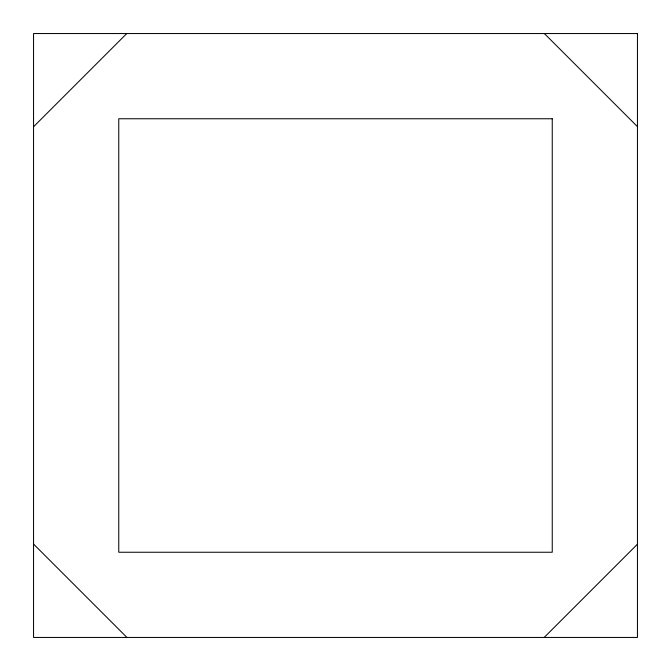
<?xml version="1.0" encoding="UTF-8"?>
<svg xmlns="http://www.w3.org/2000/svg" width="671" height="671" viewBox="0 0 671 671"><rect width="100%" height="100%" fill="white"/><g stroke="black" fill="none" stroke-linecap="round" stroke-linejoin="round"><path stroke-width="1.01" d="M33.55 126.76L126.76 33.55M544.181 637.45L637.45 544.181M544.357 33.55L637.45 126.643M33.55 544.055L126.945 637.45M637.45 33.55L33.55 33.55L33.55 637.45L637.45 637.45L637.45 33.55M552.25 118.759L118.759 118.759L118.759 552.25L552.25 552.25L552.25 118.759"/></g></svg>
